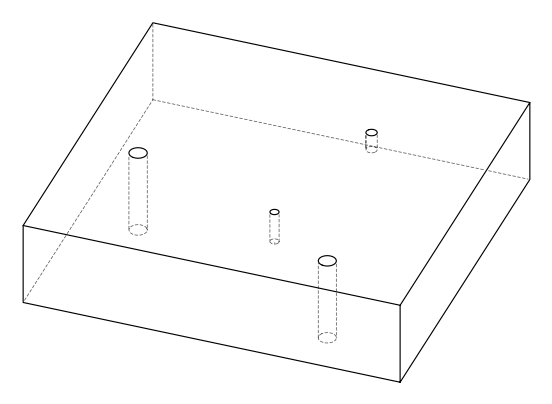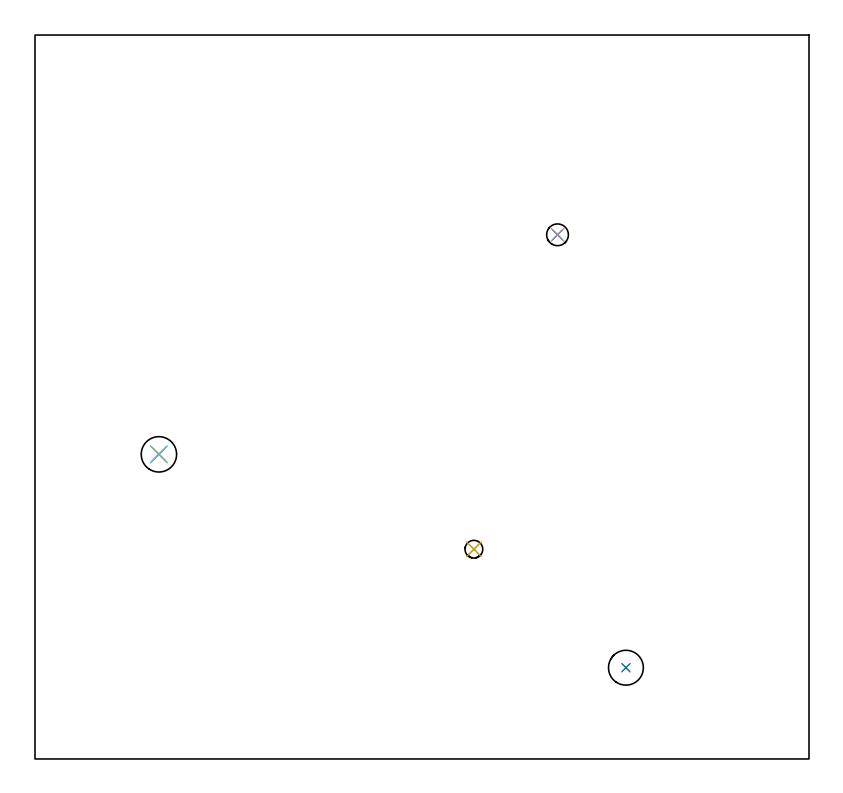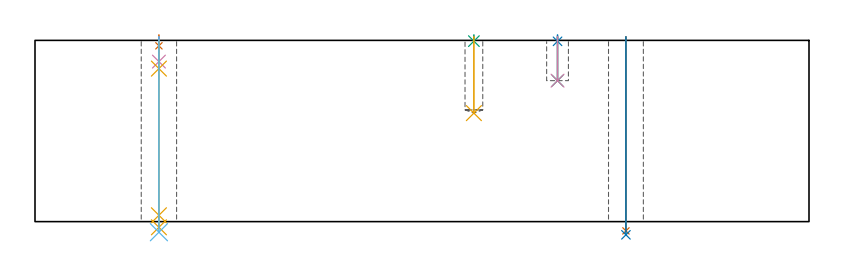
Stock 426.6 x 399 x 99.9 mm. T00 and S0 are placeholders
(PLAN: 11 operations, 8 tool changes, 2.3 min)
(1 SPOT_DRILL | STEP1HOLE | NXT0321_9005460120000 | 0.05 min | 182 mm3)
(2 SPOT_DRILL_1 | STEP1POCKET | NXT0321_9005460120000 | 0.03 min | 10 mm3)
(3 SPOT_DRILL_2 | STEP1POCKET_1 | NXT0321_9005460120000 | 0.03 min | 8 mm3)
(4 DRILL_BLIND_HOLE_INTO_CENTER | STEP1HOLE | NXT0301_049 | 0.06 min | 410 mm3)
(5 GUN_DRILL_THROUGH_HOLE | STEP1HOLE | UGT0307_003 | 0.5 min | 3390 mm3)
(6 SPADE_DRILL_TO_ENLARGE_THROUGH_HOLE | STEP1HOLE | UGT0306_010 | 0.43 min | 25806 mm3)
(7 DRILL_THROUGH_HOLE_FROM_SOLID_MATERIAL | STEP1HOLE_1 | UGT0301_515 | 0.43 min | 11253 mm3)
(8 DRILL_TO_ENLARGE_THROUGH_HOLE | STEP1HOLE_1 | UGT0301_259 | 0.44 min | 17623 mm3)
(9 DRILL_BLIND_HOLE_INTO_CENTER_1 | STEP1POCKET | NXT0301_049 | 0.1 min | 1001 mm3)
(10 DRILL_TO_ENLARGE_BLIND_HOLE | STEP1POCKET | UGT0301_373 | 0.1 min | 1494 mm3)
(11 DRILL_BLIND_HOLE_INTO_CENTER_2 | STEP1POCKET_1 | NXT0301_069 | 0.17 min | 2924 mm3)
(TOOL NXT0321_9005460120000 | NC Spot Drill, 142deg, 12mm, Carbide, Uncoated | D12 PA142 FL30 Z2)
(TOOL NXT0301_049 | Carbide Drill 7.8mm [860.1-0780-039A1-MM 2214] | D7.8 PA140 FL53 Z2)
(TOOL UGT0307_003 | Gun Drill 7 mm | D7 PA130 FL24 Z1)
(TOOL UGT0306_010 | Spade Drill 19.5mm | D19.5 PA132 FL10 Z2)
(TOOL UGT0301_515 | Carbide Drill 12.0 mm | D12 PA118 FL101 Z2)
(TOOL UGT0301_259 | Twist Drill 19.2 mm | D19.2 PA118 FL140 Z2)
(TOOL UGT0301_373 | Twist Drill Flat Bottom 12 mm | D12 PA180 FL101 Z2)
(TOOL NXT0301_069 | Carbide Drill 9.8mm [860.1-0980-029A1-MM 2214] | D9.8 PA140 FL47 Z2)
(OP 1 SPOT_DRILL)
G17 G21 G94 G90
T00 M6
G54
G17 G0 G90 X68.3 Y167.9 S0 M3
G43 Z109.9 H0
G94 G81 G98 Z96.9 F250. R102.9
G80
M5
M2
(OP 2 SPOT_DRILL_1)
G17 G21 G94 G90
T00 M6
G54
G17 G0 G90 X288. Y288.9 S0 M3
G43 Z109.9 H0
G94 G81 G98 Z99.379 F250. R102.9
G80
M5
M2
(OP 3 SPOT_DRILL_2)
G17 G21 G94 G90
T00 M6
G54
G17 G0 G90 X241.9 Y115.6 S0 M3
G43 Z109.9 H0
G94 G81 G98 Z99.478 F250. R102.9
G80
M5
M2
(OP 4 DRILL_BLIND_HOLE_INTO_CENTER)
G17 G21 G94 G90
T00 M6
G54
G17 G0 G90 X68.3 Y167.9 S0 M3
G43 Z109.9 H1
G94 G81 G98 Z88.2 F250. R101.9
G80
M5
M2
(OP 5 GUN_DRILL_THROUGH_HOLE)
G17 G21 G94 G90
T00 M6
G54
G17 G0 G90 X68.3 Y167.9 M8
G43 Z109.9 H0
Z99.711
S716 M3
G94 G1 Z84.342 F125. M26
G4 X.084
Z3.5 F250.
G4 X.084
Z-3.132 F125.
G4 X.084
M5
M9
G0 Z99.711
Z109.9
M2
(OP 6 SPADE_DRILL_TO_ENLARGE_THROUGH_HOLE)
G17 G21 G94 G90
T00 M6
G54
G17 G0 G90 X68.3 Y167.9 S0 M3
G43 Z109.9 H0
G94 G73 G98 Z-5.841 F250. Q17.623 R101.9
G80
M5
M2
(OP 7 DRILL_THROUGH_HOLE_FROM_SOLID_MATERIAL)
G17 G21 G94 G90
T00 M6
G54
G17 G0 G90 X325.7 Y50.3 S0 M3
G43 Z109.9 H0
G94 G81 G98 Z-5.105 F250. R101.9
G80
M5
M2
(OP 8 DRILL_TO_ENLARGE_THROUGH_HOLE)
G17 G21 G94 G90
T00 M6
G54
G17 G0 G90 X325.7 Y50.3 S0 M3
G43 Z109.9 H0
G94 G73 G98 Z-7.268 F250. Q17.861 R101.9
G80
M5
M2
(OP 9 DRILL_BLIND_HOLE_INTO_CENTER_1)
G17 G21 G94 G90
T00 M6
G54
G17 G0 G90 X288. Y288.9 S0 M3
G43 Z109.9 H1
G94 G81 G98 Z77.7 F250. R101.9
G80
M5
M2
(OP 10 DRILL_TO_ENLARGE_BLIND_HOLE)
G17 G21 G94 G90
T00 M6
G54
G17 G0 G90 X288. Y288.9 S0 M3
G43 Z109.9 H0
G94 G81 G98 Z77.7 F250. R101.9
G80
M5
M2
(OP 11 DRILL_BLIND_HOLE_INTO_CENTER_2)
G17 G21 G94 G90
T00 M6
G54
G17 G0 G90 X241.9 Y115.6 S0 M3
G43 Z109.9 H1
G94 G81 G98 Z59.8 F250. R101.9
G80
M5
M2
